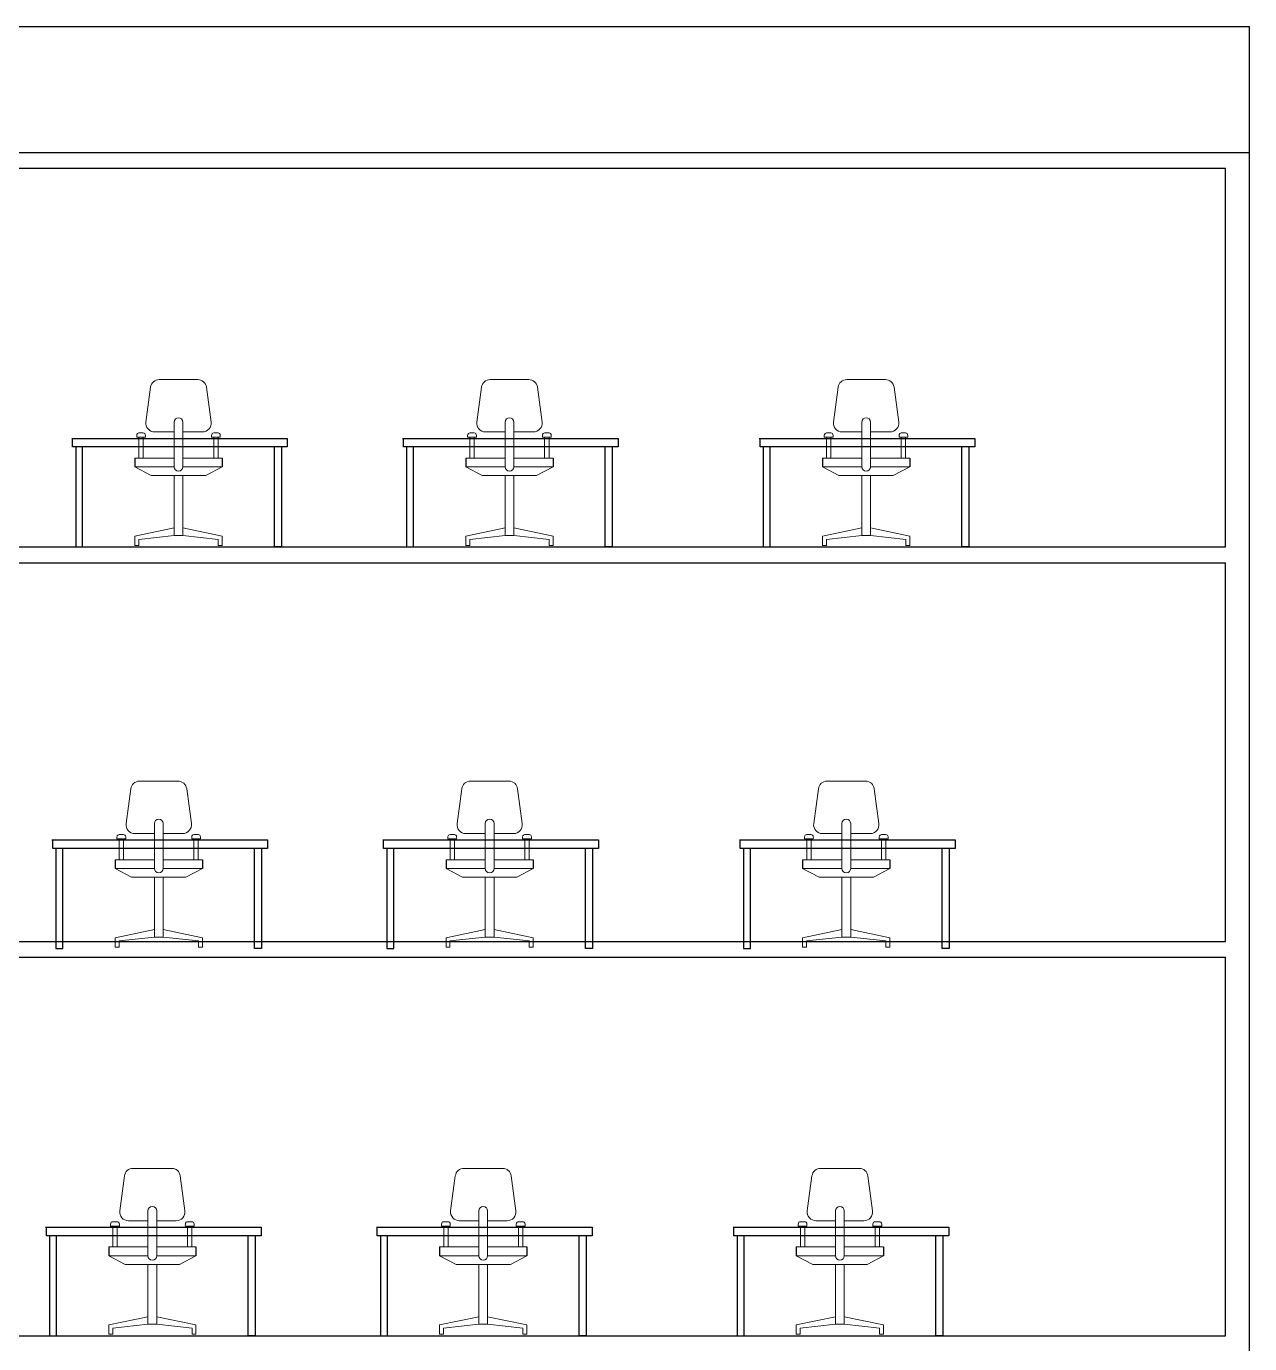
# Model space of a CAD drawing. Header units: millimetres. Extents: x 587797 to 2274247, y 1711 to 439204.
# Drawn here: x 943155 to 954786, y 292548 to 305073 of the extents above; entities that cross this region are included whole.
import ezdxf

# ---------------------------------------------------------------- set-up
doc = ezdxf.new("R2010")
doc.units = ezdxf.units.MM
doc.layers.add('finiture', color=7, linetype='Continuous', lineweight=20)

msp = doc.modelspace()

# ---------------------------------------------------------------- linework, layer by layer
for p, q in [((862704.517, 305072.571, 1025.827), (954785.96, 305072.571, 1025.827)), ((954785.96, 281372.571, 1025.827), (954785.96, 305072.571, 1025.827)), ((920635.96, 303872.571, 1025.827), (954785.96, 303872.571, 1025.827)), ((920785.96, 303722.571, 1025.827), (954555.96, 303722.571, 1025.827)), ((954555.96, 300122.571, 1025.827), (954555.96, 303722.571, 1025.827)), ((943586.714, 301155.093, 1025.827), (945636.402, 301155.093, 1025.827)), ((943594.184, 301073.338, 1025.827), (943594.184, 301155.093, 1025.827)), ((945636.402, 301155.093, 1025.827), (945636.402, 301073.338, 1025.827)), ((946732.918, 301155.093, 1025.827), (948782.606, 301155.093, 1025.827)), ((946740.388, 301073.338, 1025.827), (946740.388, 301155.093, 1025.827)), ((948782.606, 301155.093, 1025.827), (948782.606, 301073.338, 1025.827)), ((950123.858, 301155.093, 1025.827), (952173.546, 301155.093, 1025.827)), ((950131.328, 301073.338, 1025.827), (950131.328, 301155.093, 1025.827)), ((952173.546, 301155.093, 1025.827), (952173.546, 301073.338, 1025.827)), ((945636.402, 301073.338, 1025.827), (943594.184, 301073.338, 1025.827)), ((943624.511, 301073.338, 1025.827), (943624.511, 300122.571, 1025.827)), ((943690.496, 300122.571, 1025.827), (943690.496, 301073.338, 1025.827)), ((945513.562, 300122.571, 1025.827), (945513.562, 301073.338, 1025.827)), ((945579.547, 301073.338, 1025.827), (945579.547, 300122.571, 1025.827)), ((948782.606, 301073.338, 1025.827), (946740.388, 301073.338, 1025.827)), ((946770.715, 301073.338, 1025.827), (946770.715, 300122.571, 1025.827)), ((946836.7, 300122.571, 1025.827), (946836.7, 301073.338, 1025.827)), ((948659.766, 300122.571, 1025.827), (948659.766, 301073.338, 1025.827)), ((948725.751, 301073.338, 1025.827), (948725.751, 300122.571, 1025.827)), ((952173.546, 301073.338, 1025.827), (950131.328, 301073.338, 1025.827)), ((950161.655, 301073.338, 1025.827), (950161.655, 300122.571, 1025.827)), ((950227.64, 300122.571, 1025.827), (950227.64, 301073.338, 1025.827)), ((952050.706, 300122.571, 1025.827), (952050.706, 301073.338, 1025.827)), ((952116.691, 301073.338, 1025.827), (952116.691, 300122.571, 1025.827)), ((944187.029, 300967.098, 442.155), (944187.029, 300884.097, 442.155)), ((945017.03, 300967.098, 442.155), (945017.03, 300884.097, 442.155)), ((947333.233, 300967.098, 442.155), (947333.233, 300884.097, 442.155)), ((948163.234, 300967.098, 442.155), (948163.234, 300884.097, 442.155)), ((950724.172, 300967.098, 442.155), (950724.172, 300884.097, 442.155)), ((951554.174, 300967.098, 442.155), (951554.174, 300884.097, 442.155)), ((920785.96, 300122.571, 1025.827), (954555.96, 300122.571, 1025.827)), ((943624.511, 300122.571, 1025.827), (943624.511, 300122.571, 1025.827)), ((943624.511, 300122.571, 1025.827), (943690.496, 300122.571, 1025.827)), ((945579.547, 300122.571, 1025.827), (945513.562, 300122.571, 1025.827)), ((945579.547, 300122.571, 1025.827), (945579.547, 300122.571, 1025.827)), ((946770.715, 300122.571, 1025.827), (946770.715, 300122.571, 1025.827)), ((946770.715, 300122.571, 1025.827), (946836.7, 300122.571, 1025.827)), ((948725.751, 300122.571, 1025.827), (948659.766, 300122.571, 1025.827)), ((948725.751, 300122.571, 1025.827), (948725.751, 300122.571, 1025.827)), ((950161.655, 300122.571, 1025.827), (950161.655, 300122.571, 1025.827)), ((950161.655, 300122.571, 1025.827), (950227.64, 300122.571, 1025.827)), ((952116.691, 300122.571, 1025.827), (952050.706, 300122.571, 1025.827)), ((952116.691, 300122.571, 1025.827), (952116.691, 300122.571, 1025.827)), ((920785.96, 299972.571, 1025.827), (954555.96, 299972.571, 1025.827)), ((954555.96, 296372.571, 1025.827), (954555.96, 299972.571, 1025.827)), ((943398.648, 297336.689, 1025.827), (945448.336, 297336.689, 1025.827)), ((943406.118, 297254.933, 1025.827), (943406.118, 297336.689, 1025.827)), ((945448.336, 297254.933, 1025.827), (943406.118, 297254.933, 1025.827)), ((943436.445, 297254.933, 1025.827), (943436.445, 296304.167, 1025.827)), ((943502.43, 296304.167, 1025.827), (943502.43, 297254.933, 1025.827)), ((945325.496, 296304.167, 1025.827), (945325.496, 297254.933, 1025.827)), ((945391.481, 297254.933, 1025.827), (945391.481, 296304.167, 1025.827)), ((945448.336, 297336.689, 1025.827), (945448.336, 297254.933, 1025.827)), ((946544.852, 297336.689, 1025.827), (948594.54, 297336.689, 1025.827)), ((946552.322, 297254.933, 1025.827), (946552.322, 297336.689, 1025.827)), ((948594.54, 297254.933, 1025.827), (946552.322, 297254.933, 1025.827)), ((946582.649, 297254.933, 1025.827), (946582.649, 296304.167, 1025.827)), ((946648.634, 296304.167, 1025.827), (946648.634, 297254.933, 1025.827)), ((948471.7, 296304.167, 1025.827), (948471.7, 297254.933, 1025.827)), ((948537.685, 297254.933, 1025.827), (948537.685, 296304.167, 1025.827)), ((948594.54, 297336.689, 1025.827), (948594.54, 297254.933, 1025.827)), ((949935.792, 297336.689, 1025.827), (951985.48, 297336.689, 1025.827)), ((949943.262, 297254.933, 1025.827), (949943.262, 297336.689, 1025.827)), ((951985.48, 297254.933, 1025.827), (949943.262, 297254.933, 1025.827)), ((949973.589, 297254.933, 1025.827), (949973.589, 296304.167, 1025.827)), ((950039.574, 296304.167, 1025.827), (950039.574, 297254.933, 1025.827)), ((951862.64, 296304.167, 1025.827), (951862.64, 297254.933, 1025.827)), ((951928.625, 297254.933, 1025.827), (951928.625, 296304.167, 1025.827)), ((951985.48, 297336.689, 1025.827), (951985.48, 297254.933, 1025.827)), ((943998.963, 297148.693, 442.155), (943998.963, 297065.693, 442.155)), ((944828.964, 297148.693, 442.155), (944828.964, 297065.693, 442.155)), ((947145.167, 297148.693, 442.155), (947145.167, 297065.693, 442.155)), ((947975.168, 297148.693, 442.155), (947975.168, 297065.693, 442.155)), ((950536.107, 297148.693, 442.155), (950536.107, 297065.693, 442.155)), ((951366.108, 297148.693, 442.155), (951366.108, 297065.693, 442.155)), ((920635.96, 296372.571, 1025.827), (954555.96, 296372.571, 1025.827)), ((920635.96, 296222.571, 1025.827), (954555.96, 296222.571, 1025.827)), ((943436.445, 296304.167, 1025.827), (943436.445, 296304.167, 1025.827)), ((943436.445, 296304.167, 1025.827), (943502.43, 296304.167, 1025.827)), ((945391.481, 296304.167, 1025.827), (945325.496, 296304.167, 1025.827)), ((945391.481, 296304.167, 1025.827), (945391.481, 296304.167, 1025.827)), ((946582.649, 296304.167, 1025.827), (946582.649, 296304.167, 1025.827)), ((946582.649, 296304.167, 1025.827), (946648.634, 296304.167, 1025.827)), ((948537.685, 296304.167, 1025.827), (948471.7, 296304.167, 1025.827)), ((948537.685, 296304.167, 1025.827), (948537.685, 296304.167, 1025.827)), ((949973.589, 296304.167, 1025.827), (949973.589, 296304.167, 1025.827)), ((949973.589, 296304.167, 1025.827), (950039.574, 296304.167, 1025.827)), ((951928.625, 296304.167, 1025.827), (951862.64, 296304.167, 1025.827)), ((951928.625, 296304.167, 1025.827), (951928.625, 296304.167, 1025.827)), ((954555.96, 292622.571, 1025.827), (954555.96, 296222.571, 1025.827)), ((943337.857, 293655.093, 1025.827), (945387.545, 293655.093, 1025.827)), ((943345.327, 293573.338, 1025.827), (943345.327, 293655.093, 1025.827)), ((945387.545, 293655.093, 1025.827), (945387.545, 293573.338, 1025.827)), ((946484.061, 293655.093, 1025.827), (948533.749, 293655.093, 1025.827)), ((946491.531, 293573.338, 1025.827), (946491.531, 293655.093, 1025.827)), ((948533.749, 293655.093, 1025.827), (948533.749, 293573.338, 1025.827)), ((949875.001, 293655.093, 1025.827), (951924.689, 293655.093, 1025.827)), ((949882.471, 293573.338, 1025.827), (949882.471, 293655.093, 1025.827)), ((951924.689, 293655.093, 1025.827), (951924.689, 293573.338, 1025.827)), ((945387.545, 293573.338, 1025.827), (943345.327, 293573.338, 1025.827)), ((943375.654, 293573.338, 1025.827), (943375.654, 292622.571, 1025.827)), ((943441.639, 292622.571, 1025.827), (943441.639, 293573.338, 1025.827)), ((943938.171, 293467.098, 442.155), (943938.171, 293384.097, 442.155)), ((944768.173, 293467.098, 442.155), (944768.173, 293384.097, 442.155)), ((945264.705, 292622.571, 1025.827), (945264.705, 293573.338, 1025.827)), ((945330.69, 293573.338, 1025.827), (945330.69, 292622.571, 1025.827)), ((948533.749, 293573.338, 1025.827), (946491.531, 293573.338, 1025.827)), ((946521.858, 293573.338, 1025.827), (946521.858, 292622.571, 1025.827)), ((946587.843, 292622.571, 1025.827), (946587.843, 293573.338, 1025.827)), ((947084.375, 293467.098, 442.155), (947084.375, 293384.097, 442.155)), ((947914.377, 293467.098, 442.155), (947914.377, 293384.097, 442.155)), ((948410.909, 292622.571, 1025.827), (948410.909, 293573.338, 1025.827)), ((948476.894, 293573.338, 1025.827), (948476.894, 292622.571, 1025.827)), ((951924.689, 293573.338, 1025.827), (949882.471, 293573.338, 1025.827)), ((949912.798, 293573.338, 1025.827), (949912.798, 292622.571, 1025.827)), ((949978.783, 292622.571, 1025.827), (949978.783, 293573.338, 1025.827)), ((950475.315, 293467.098, 442.155), (950475.315, 293384.097, 442.155)), ((951305.317, 293467.098, 442.155), (951305.317, 293384.097, 442.155)), ((951801.849, 292622.571, 1025.827), (951801.849, 293573.338, 1025.827)), ((951867.834, 293573.338, 1025.827), (951867.834, 292622.571, 1025.827)), ((920785.96, 292622.571, 1025.827), (954555.96, 292622.571, 1025.827)), ((943375.654, 292622.571, 1025.827), (943375.654, 292622.571, 1025.827)), ((943375.654, 292622.571, 1025.827), (943441.639, 292622.571, 1025.827)), ((945330.69, 292622.571, 1025.827), (945264.705, 292622.571, 1025.827)), ((945330.69, 292622.571, 1025.827), (945330.69, 292622.571, 1025.827)), ((946521.858, 292622.571, 1025.827), (946521.858, 292622.571, 1025.827)), ((946521.858, 292622.571, 1025.827), (946587.843, 292622.571, 1025.827)), ((948476.894, 292622.571, 1025.827), (948410.909, 292622.571, 1025.827)), ((948476.894, 292622.571, 1025.827), (948476.894, 292622.571, 1025.827)), ((949912.798, 292622.571, 1025.827), (949912.798, 292622.571, 1025.827)), ((949912.798, 292622.571, 1025.827), (949978.783, 292622.571, 1025.827)), ((951867.834, 292622.571, 1025.827), (951801.849, 292622.571, 1025.827)), ((951867.834, 292622.571, 1025.827), (951867.834, 292622.571, 1025.827))]:
    msp.add_line(p, q)
at = {"layer": 'finiture', "linetype": 'Continuous'}
for p, q in [((944292.138, 301310.09, 442.155), (944336.495, 301642.09, 442.155)), ((944418.764, 301714.099, 442.155), (944785.295, 301714.099, 442.155)), ((944911.92, 301310.09, 442.155), (944867.564, 301642.09, 442.155)), ((947438.342, 301310.09, 442.155), (947482.699, 301642.09, 442.155)), ((947564.968, 301714.099, 442.155), (947931.499, 301714.099, 442.155)), ((948058.124, 301310.09, 442.155), (948013.768, 301642.09, 442.155)), ((950829.282, 301310.09, 442.155), (950873.639, 301642.09, 442.155)), ((950955.908, 301714.099, 442.155), (951322.439, 301714.099, 442.155)), ((951449.064, 301310.09, 442.155), (951404.708, 301642.09, 442.155)), ((944560.529, 301310.09, 442.155), (944560.529, 300884.097, 442.155)), ((944643.529, 301310.09, 442.155), (944643.529, 300884.097, 442.155)), ((947706.733, 301310.09, 442.155), (947706.733, 300884.097, 442.155)), ((947789.733, 301310.09, 442.155), (947789.733, 300884.097, 442.155)), ((951097.673, 301310.09, 442.155), (951097.673, 300884.097, 442.155)), ((951180.673, 301310.09, 442.155), (951180.673, 300884.097, 442.155)), ((944204.808, 301165.838, 442.155), (944267.285, 301165.838, 442.155)), ((944225.785, 301207.339, 442.155), (944267.285, 301207.339, 442.155)), ((944225.785, 300967.098, 442.155), (944225.785, 301165.838, 442.155)), ((944267.285, 300967.098, 442.155), (944267.285, 301165.838, 442.155)), ((944288.262, 301165.838, 442.155), (944267.285, 301165.838, 442.155)), ((944374.407, 301216.098, 442.155), (944560.529, 301216.098, 442.155)), ((944643.529, 301216.098, 442.155), (944829.651, 301216.098, 442.155)), ((944915.797, 301165.838, 442.155), (944936.773, 301165.838, 442.155)), ((944978.273, 301207.339, 442.155), (944936.773, 301207.339, 442.155)), ((944999.25, 301165.838, 442.155), (944936.773, 301165.838, 442.155)), ((944936.773, 300967.098, 442.155), (944936.773, 301165.838, 442.155)), ((944978.273, 300967.098, 442.155), (944978.273, 301165.838, 442.155)), ((947351.012, 301165.838, 442.155), (947413.489, 301165.838, 442.155)), ((947371.989, 301207.339, 442.155), (947413.489, 301207.339, 442.155)), ((947371.989, 300967.098, 442.155), (947371.989, 301165.838, 442.155)), ((947413.489, 300967.098, 442.155), (947413.489, 301165.838, 442.155)), ((947434.466, 301165.838, 442.155), (947413.489, 301165.838, 442.155)), ((947520.611, 301216.098, 442.155), (947706.733, 301216.098, 442.155)), ((947789.733, 301216.098, 442.155), (947975.855, 301216.098, 442.155)), ((948062.001, 301165.838, 442.155), (948082.977, 301165.838, 442.155)), ((948124.477, 301207.339, 442.155), (948082.977, 301207.339, 442.155)), ((948145.454, 301165.838, 442.155), (948082.977, 301165.838, 442.155)), ((948082.977, 300967.098, 442.155), (948082.977, 301165.838, 442.155)), ((948124.477, 300967.098, 442.155), (948124.477, 301165.838, 442.155)), ((950741.952, 301165.838, 442.155), (950804.429, 301165.838, 442.155)), ((950762.929, 301207.339, 442.155), (950804.429, 301207.339, 442.155)), ((950762.929, 300967.098, 442.155), (950762.929, 301165.838, 442.155)), ((950804.429, 300967.098, 442.155), (950804.429, 301165.838, 442.155)), ((950825.406, 301165.838, 442.155), (950804.429, 301165.838, 442.155)), ((950911.551, 301216.098, 442.155), (951097.673, 301216.098, 442.155)), ((951180.673, 301216.098, 442.155), (951366.795, 301216.098, 442.155)), ((951452.94, 301165.838, 442.155), (951473.917, 301165.838, 442.155)), ((951515.417, 301207.339, 442.155), (951473.917, 301207.339, 442.155)), ((951536.394, 301165.838, 442.155), (951473.917, 301165.838, 442.155)), ((951473.917, 300967.098, 442.155), (951473.917, 301165.838, 442.155)), ((951515.417, 300967.098, 442.155), (951515.417, 301165.838, 442.155)), ((944187.029, 300967.098, 442.155), (944560.529, 300967.098, 442.155)), ((944187.029, 300884.097, 442.155), (944343.447, 300801.666, 442.155)), ((944187.029, 300884.097, 442.155), (944560.529, 300884.097, 442.155)), ((944643.529, 300967.098, 442.155), (945017.03, 300967.098, 442.155)), ((944643.529, 300884.097, 442.155), (945017.03, 300884.097, 442.155)), ((945017.03, 300884.097, 442.155), (944860.612, 300801.666, 442.155)), ((947333.233, 300967.098, 442.155), (947706.733, 300967.098, 442.155)), ((947333.233, 300884.097, 442.155), (947489.651, 300801.666, 442.155)), ((947333.233, 300884.097, 442.155), (947706.733, 300884.097, 442.155)), ((947789.733, 300967.098, 442.155), (948163.234, 300967.098, 442.155)), ((947789.733, 300884.097, 442.155), (948163.234, 300884.097, 442.155)), ((948163.234, 300884.097, 442.155), (948006.816, 300801.666, 442.155)), ((950724.172, 300967.098, 442.155), (951097.673, 300967.098, 442.155)), ((950724.172, 300884.097, 442.155), (950880.591, 300801.666, 442.155)), ((950724.172, 300884.097, 442.155), (951097.673, 300884.097, 442.155)), ((951180.673, 300967.098, 442.155), (951554.174, 300967.098, 442.155)), ((951180.673, 300884.097, 442.155), (951554.174, 300884.097, 442.155)), ((951554.174, 300884.097, 442.155), (951397.756, 300801.666, 442.155)), ((944343.447, 300801.666, 442.155), (944602.029, 300801.666, 442.155)), ((944560.529, 300801.666, 442.155), (944560.529, 300231.77, 442.155)), ((944860.612, 300801.666, 442.155), (944602.029, 300801.666, 442.155)), ((944643.529, 300801.666, 442.155), (944643.529, 300231.77, 442.155)), ((947489.651, 300801.666, 442.155), (947748.233, 300801.666, 442.155)), ((947706.733, 300801.666, 442.155), (947706.733, 300231.77, 442.155)), ((948006.816, 300801.666, 442.155), (947748.233, 300801.666, 442.155)), ((947789.733, 300801.666, 442.155), (947789.733, 300231.77, 442.155)), ((950880.591, 300801.666, 442.155), (951139.173, 300801.666, 442.155)), ((951097.673, 300801.666, 442.155), (951097.673, 300231.77, 442.155)), ((951397.756, 300801.666, 442.155), (951139.173, 300801.666, 442.155)), ((951180.673, 300801.666, 442.155), (951180.673, 300231.77, 442.155)), ((944560.529, 300303.44, 442.155), (944187.029, 300225.255, 442.155)), ((944187.029, 300225.255, 442.155), (944187.029, 300137.096, 442.155)), ((944224.981, 300194.85, 442.155), (944560.529, 300231.77, 442.155)), ((944560.529, 300231.77, 442.155), (944643.529, 300231.77, 442.155)), ((944643.529, 300303.44, 442.155), (945017.03, 300225.255, 442.155)), ((944979.077, 300194.85, 442.155), (944643.529, 300231.77, 442.155)), ((945017.03, 300225.255, 442.155), (945017.03, 300137.096, 442.155)), ((947706.733, 300303.44, 442.155), (947333.233, 300225.255, 442.155)), ((947333.233, 300225.255, 442.155), (947333.233, 300137.096, 442.155)), ((947371.185, 300194.85, 442.155), (947706.733, 300231.77, 442.155)), ((947706.733, 300231.77, 442.155), (947789.733, 300231.77, 442.155)), ((947789.733, 300303.44, 442.155), (948163.234, 300225.255, 442.155)), ((948125.281, 300194.85, 442.155), (947789.733, 300231.77, 442.155)), ((948163.234, 300225.255, 442.155), (948163.234, 300137.096, 442.155)), ((951097.673, 300303.44, 442.155), (950724.172, 300225.255, 442.155)), ((950724.172, 300225.255, 442.155), (950724.172, 300137.096, 442.155)), ((950762.125, 300194.85, 442.155), (951097.673, 300231.77, 442.155)), ((951097.673, 300231.77, 442.155), (951180.673, 300231.77, 442.155)), ((951180.673, 300303.44, 442.155), (951554.174, 300225.255, 442.155)), ((951516.221, 300194.85, 442.155), (951180.673, 300231.77, 442.155)), ((951554.174, 300225.255, 442.155), (951554.174, 300137.096, 442.155)), ((944187.029, 300137.096, 442.155), (944224.981, 300137.096, 442.155)), ((944224.981, 300137.096, 442.155), (944224.981, 300194.85, 442.155)), ((944979.077, 300137.096, 442.155), (944979.077, 300194.85, 442.155)), ((944979.077, 300137.096, 442.155), (945017.03, 300137.096, 442.155)), ((947333.233, 300137.096, 442.155), (947371.185, 300137.096, 442.155)), ((947371.185, 300137.096, 442.155), (947371.185, 300194.85, 442.155)), ((948125.281, 300137.096, 442.155), (948125.281, 300194.85, 442.155)), ((948125.281, 300137.096, 442.155), (948163.234, 300137.096, 442.155)), ((950724.172, 300137.096, 442.155), (950762.125, 300137.096, 442.155)), ((950762.125, 300137.096, 442.155), (950762.125, 300194.85, 442.155)), ((951516.221, 300137.096, 442.155), (951516.221, 300194.85, 442.155)), ((951516.221, 300137.096, 442.155), (951554.174, 300137.096, 442.155)), ((944230.698, 297895.694, 442.155), (944597.229, 297895.694, 442.155)), ((947376.902, 297895.694, 442.155), (947743.433, 297895.694, 442.155)), ((950767.842, 297895.694, 442.155), (951134.373, 297895.694, 442.155)), ((944104.072, 297491.685, 442.155), (944148.429, 297823.686, 442.155)), ((944723.854, 297491.685, 442.155), (944679.498, 297823.686, 442.155)), ((947250.276, 297491.685, 442.155), (947294.633, 297823.686, 442.155)), ((947870.058, 297491.685, 442.155), (947825.702, 297823.686, 442.155)), ((950641.216, 297491.685, 442.155), (950685.573, 297823.686, 442.155)), ((951260.998, 297491.685, 442.155), (951216.642, 297823.686, 442.155)), ((944372.463, 297491.685, 442.155), (944372.463, 297065.693, 442.155)), ((944455.463, 297491.685, 442.155), (944455.463, 297065.693, 442.155)), ((947518.667, 297491.685, 442.155), (947518.667, 297065.693, 442.155)), ((947601.667, 297491.685, 442.155), (947601.667, 297065.693, 442.155)), ((950909.607, 297491.685, 442.155), (950909.607, 297065.693, 442.155)), ((950992.607, 297491.685, 442.155), (950992.607, 297065.693, 442.155)), ((944016.742, 297347.434, 442.155), (944079.219, 297347.434, 442.155)), ((944037.719, 297388.934, 442.155), (944079.219, 297388.934, 442.155)), ((944037.719, 297148.693, 442.155), (944037.719, 297347.434, 442.155)), ((944079.219, 297148.693, 442.155), (944079.219, 297347.434, 442.155)), ((944100.196, 297347.434, 442.155), (944079.219, 297347.434, 442.155)), ((944186.342, 297397.694, 442.155), (944372.463, 297397.694, 442.155)), ((944455.463, 297397.694, 442.155), (944641.585, 297397.694, 442.155)), ((944727.731, 297347.434, 442.155), (944748.708, 297347.434, 442.155)), ((944790.208, 297388.934, 442.155), (944748.708, 297388.934, 442.155)), ((944811.184, 297347.434, 442.155), (944748.708, 297347.434, 442.155)), ((944748.708, 297148.693, 442.155), (944748.708, 297347.434, 442.155)), ((944790.208, 297148.693, 442.155), (944790.208, 297347.434, 442.155)), ((947162.946, 297347.434, 442.155), (947225.423, 297347.434, 442.155)), ((947183.923, 297388.934, 442.155), (947225.423, 297388.934, 442.155)), ((947183.923, 297148.693, 442.155), (947183.923, 297347.434, 442.155)), ((947225.423, 297148.693, 442.155), (947225.423, 297347.434, 442.155)), ((947246.4, 297347.434, 442.155), (947225.423, 297347.434, 442.155)), ((947332.546, 297397.694, 442.155), (947518.667, 297397.694, 442.155)), ((947601.667, 297397.694, 442.155), (947787.789, 297397.694, 442.155)), ((947873.935, 297347.434, 442.155), (947894.912, 297347.434, 442.155)), ((947936.412, 297388.934, 442.155), (947894.912, 297388.934, 442.155)), ((947957.388, 297347.434, 442.155), (947894.912, 297347.434, 442.155)), ((947894.912, 297148.693, 442.155), (947894.912, 297347.434, 442.155)), ((947936.412, 297148.693, 442.155), (947936.412, 297347.434, 442.155)), ((950553.886, 297347.434, 442.155), (950616.363, 297347.434, 442.155)), ((950574.863, 297388.934, 442.155), (950616.363, 297388.934, 442.155)), ((950574.863, 297148.693, 442.155), (950574.863, 297347.434, 442.155)), ((950616.363, 297148.693, 442.155), (950616.363, 297347.434, 442.155)), ((950637.34, 297347.434, 442.155), (950616.363, 297347.434, 442.155)), ((950723.485, 297397.694, 442.155), (950909.607, 297397.694, 442.155)), ((950992.607, 297397.694, 442.155), (951178.729, 297397.694, 442.155)), ((951264.875, 297347.434, 442.155), (951285.851, 297347.434, 442.155)), ((951327.352, 297388.934, 442.155), (951285.851, 297388.934, 442.155)), ((951348.328, 297347.434, 442.155), (951285.851, 297347.434, 442.155)), ((951285.851, 297148.693, 442.155), (951285.851, 297347.434, 442.155)), ((951327.352, 297148.693, 442.155), (951327.352, 297347.434, 442.155)), ((943998.963, 297148.693, 442.155), (944372.463, 297148.693, 442.155)), ((944455.463, 297148.693, 442.155), (944828.964, 297148.693, 442.155)), ((947145.167, 297148.693, 442.155), (947518.667, 297148.693, 442.155)), ((947601.667, 297148.693, 442.155), (947975.168, 297148.693, 442.155)), ((950536.107, 297148.693, 442.155), (950909.607, 297148.693, 442.155)), ((950992.607, 297148.693, 442.155), (951366.108, 297148.693, 442.155)), ((943998.963, 297065.693, 442.155), (944155.381, 296983.262, 442.155)), ((943998.963, 297065.693, 442.155), (944372.463, 297065.693, 442.155)), ((944155.381, 296983.262, 442.155), (944413.963, 296983.262, 442.155)), ((944372.463, 296983.262, 442.155), (944372.463, 296413.366, 442.155)), ((944672.546, 296983.262, 442.155), (944413.963, 296983.262, 442.155)), ((944455.463, 297065.693, 442.155), (944828.964, 297065.693, 442.155)), ((944455.463, 296983.262, 442.155), (944455.463, 296413.366, 442.155)), ((944828.964, 297065.693, 442.155), (944672.546, 296983.262, 442.155)), ((947145.167, 297065.693, 442.155), (947301.585, 296983.262, 442.155)), ((947145.167, 297065.693, 442.155), (947518.667, 297065.693, 442.155)), ((947301.585, 296983.262, 442.155), (947560.167, 296983.262, 442.155)), ((947518.667, 296983.262, 442.155), (947518.667, 296413.366, 442.155)), ((947818.75, 296983.262, 442.155), (947560.167, 296983.262, 442.155)), ((947601.667, 297065.693, 442.155), (947975.168, 297065.693, 442.155)), ((947601.667, 296983.262, 442.155), (947601.667, 296413.366, 442.155)), ((947975.168, 297065.693, 442.155), (947818.75, 296983.262, 442.155)), ((950536.107, 297065.693, 442.155), (950692.525, 296983.262, 442.155)), ((950536.107, 297065.693, 442.155), (950909.607, 297065.693, 442.155)), ((950692.525, 296983.262, 442.155), (950951.107, 296983.262, 442.155)), ((950909.607, 296983.262, 442.155), (950909.607, 296413.366, 442.155)), ((951209.69, 296983.262, 442.155), (950951.107, 296983.262, 442.155)), ((950992.607, 297065.693, 442.155), (951366.108, 297065.693, 442.155)), ((950992.607, 296983.262, 442.155), (950992.607, 296413.366, 442.155)), ((951366.108, 297065.693, 442.155), (951209.69, 296983.262, 442.155)), ((944372.463, 296485.036, 442.155), (943998.963, 296406.851, 442.155)), ((944455.463, 296485.036, 442.155), (944828.964, 296406.851, 442.155)), ((947518.667, 296485.036, 442.155), (947145.167, 296406.851, 442.155)), ((947601.667, 296485.036, 442.155), (947975.168, 296406.851, 442.155)), ((950909.607, 296485.036, 442.155), (950536.107, 296406.851, 442.155)), ((950992.607, 296485.036, 442.155), (951366.108, 296406.851, 442.155)), ((943998.963, 296406.851, 442.155), (943998.963, 296318.692, 442.155)), ((944036.915, 296376.445, 442.155), (944372.463, 296413.366, 442.155)), ((944036.915, 296318.692, 442.155), (944036.915, 296376.445, 442.155)), ((944372.463, 296413.366, 442.155), (944455.463, 296413.366, 442.155)), ((944791.012, 296376.445, 442.155), (944455.463, 296413.366, 442.155)), ((944791.012, 296318.692, 442.155), (944791.012, 296376.445, 442.155)), ((944828.964, 296406.851, 442.155), (944828.964, 296318.692, 442.155)), ((947145.167, 296406.851, 442.155), (947145.167, 296318.692, 442.155)), ((947183.119, 296376.445, 442.155), (947518.667, 296413.366, 442.155)), ((947183.119, 296318.692, 442.155), (947183.119, 296376.445, 442.155)), ((947518.667, 296413.366, 442.155), (947601.667, 296413.366, 442.155)), ((947937.216, 296376.445, 442.155), (947601.667, 296413.366, 442.155)), ((947937.216, 296318.692, 442.155), (947937.216, 296376.445, 442.155)), ((947975.168, 296406.851, 442.155), (947975.168, 296318.692, 442.155)), ((950536.107, 296406.851, 442.155), (950536.107, 296318.692, 442.155)), ((950574.059, 296376.445, 442.155), (950909.607, 296413.366, 442.155)), ((950574.059, 296318.692, 442.155), (950574.059, 296376.445, 442.155)), ((950909.607, 296413.366, 442.155), (950992.607, 296413.366, 442.155)), ((951328.155, 296376.445, 442.155), (950992.607, 296413.366, 442.155)), ((951328.155, 296318.692, 442.155), (951328.155, 296376.445, 442.155)), ((951366.108, 296406.851, 442.155), (951366.108, 296318.692, 442.155)), ((943998.963, 296318.692, 442.155), (944036.915, 296318.692, 442.155)), ((944791.012, 296318.692, 442.155), (944828.964, 296318.692, 442.155)), ((947145.167, 296318.692, 442.155), (947183.119, 296318.692, 442.155)), ((947937.216, 296318.692, 442.155), (947975.168, 296318.692, 442.155)), ((950536.107, 296318.692, 442.155), (950574.059, 296318.692, 442.155)), ((951328.155, 296318.692, 442.155), (951366.108, 296318.692, 442.155)), ((944169.907, 294214.099, 442.155), (944536.437, 294214.099, 442.155)), ((947316.111, 294214.099, 442.155), (947682.641, 294214.099, 442.155)), ((950707.051, 294214.099, 442.155), (951073.581, 294214.099, 442.155)), ((944043.281, 293810.09, 442.155), (944087.637, 294142.09, 442.155)), ((944663.063, 293810.09, 442.155), (944618.707, 294142.09, 442.155)), ((947189.485, 293810.09, 442.155), (947233.841, 294142.09, 442.155)), ((947809.267, 293810.09, 442.155), (947764.911, 294142.09, 442.155)), ((950580.425, 293810.09, 442.155), (950624.781, 294142.09, 442.155)), ((951200.207, 293810.09, 442.155), (951155.85, 294142.09, 442.155)), ((944125.55, 293716.098, 442.155), (944311.672, 293716.098, 442.155)), ((944311.672, 293810.09, 442.155), (944311.672, 293384.097, 442.155)), ((944394.672, 293810.09, 442.155), (944394.672, 293384.097, 442.155)), ((944394.672, 293716.098, 442.155), (944580.794, 293716.098, 442.155)), ((947271.754, 293716.098, 442.155), (947457.876, 293716.098, 442.155)), ((947457.876, 293810.09, 442.155), (947457.876, 293384.097, 442.155)), ((947540.876, 293810.09, 442.155), (947540.876, 293384.097, 442.155)), ((947540.876, 293716.098, 442.155), (947726.998, 293716.098, 442.155)), ((950662.694, 293716.098, 442.155), (950848.816, 293716.098, 442.155)), ((950848.816, 293810.09, 442.155), (950848.816, 293384.097, 442.155)), ((950931.816, 293810.09, 442.155), (950931.816, 293384.097, 442.155)), ((950931.816, 293716.098, 442.155), (951117.938, 293716.098, 442.155)), ((943955.951, 293665.838, 442.155), (944018.428, 293665.838, 442.155)), ((943976.928, 293707.339, 442.155), (944018.428, 293707.339, 442.155)), ((943976.928, 293467.098, 442.155), (943976.928, 293665.838, 442.155)), ((944018.428, 293467.098, 442.155), (944018.428, 293665.838, 442.155)), ((944039.405, 293665.838, 442.155), (944018.428, 293665.838, 442.155)), ((944666.939, 293665.838, 442.155), (944687.916, 293665.838, 442.155)), ((944729.416, 293707.339, 442.155), (944687.916, 293707.339, 442.155)), ((944750.393, 293665.838, 442.155), (944687.916, 293665.838, 442.155)), ((944687.916, 293467.098, 442.155), (944687.916, 293665.838, 442.155)), ((944729.416, 293467.098, 442.155), (944729.416, 293665.838, 442.155)), ((947102.155, 293665.838, 442.155), (947164.632, 293665.838, 442.155)), ((947123.132, 293707.339, 442.155), (947164.632, 293707.339, 442.155)), ((947123.132, 293467.098, 442.155), (947123.132, 293665.838, 442.155)), ((947164.632, 293467.098, 442.155), (947164.632, 293665.838, 442.155)), ((947185.609, 293665.838, 442.155), (947164.632, 293665.838, 442.155)), ((947813.143, 293665.838, 442.155), (947834.12, 293665.838, 442.155)), ((947875.62, 293707.339, 442.155), (947834.12, 293707.339, 442.155)), ((947896.597, 293665.838, 442.155), (947834.12, 293665.838, 442.155)), ((947834.12, 293467.098, 442.155), (947834.12, 293665.838, 442.155)), ((947875.62, 293467.098, 442.155), (947875.62, 293665.838, 442.155)), ((950493.095, 293665.838, 442.155), (950555.572, 293665.838, 442.155)), ((950514.072, 293707.339, 442.155), (950555.572, 293707.339, 442.155)), ((950514.072, 293467.098, 442.155), (950514.072, 293665.838, 442.155)), ((950555.572, 293467.098, 442.155), (950555.572, 293665.838, 442.155)), ((950576.549, 293665.838, 442.155), (950555.572, 293665.838, 442.155)), ((951204.083, 293665.838, 442.155), (951225.06, 293665.838, 442.155)), ((951266.56, 293707.339, 442.155), (951225.06, 293707.339, 442.155)), ((951287.537, 293665.838, 442.155), (951225.06, 293665.838, 442.155)), ((951225.06, 293467.098, 442.155), (951225.06, 293665.838, 442.155)), ((951266.56, 293467.098, 442.155), (951266.56, 293665.838, 442.155)), ((943938.171, 293467.098, 442.155), (944311.672, 293467.098, 442.155)), ((944394.672, 293467.098, 442.155), (944768.173, 293467.098, 442.155)), ((947084.375, 293467.098, 442.155), (947457.876, 293467.098, 442.155)), ((947540.876, 293467.098, 442.155), (947914.377, 293467.098, 442.155)), ((950475.315, 293467.098, 442.155), (950848.816, 293467.098, 442.155)), ((950931.816, 293467.098, 442.155), (951305.317, 293467.098, 442.155)), ((943938.171, 293384.097, 442.155), (944094.59, 293301.666, 442.155)), ((943938.171, 293384.097, 442.155), (944311.672, 293384.097, 442.155)), ((944394.672, 293384.097, 442.155), (944768.173, 293384.097, 442.155)), ((944768.173, 293384.097, 442.155), (944611.754, 293301.666, 442.155)), ((947084.375, 293384.097, 442.155), (947240.794, 293301.666, 442.155)), ((947084.375, 293384.097, 442.155), (947457.876, 293384.097, 442.155)), ((947540.876, 293384.097, 442.155), (947914.377, 293384.097, 442.155)), ((947914.377, 293384.097, 442.155), (947757.958, 293301.666, 442.155)), ((950475.315, 293384.097, 442.155), (950631.733, 293301.666, 442.155)), ((950475.315, 293384.097, 442.155), (950848.816, 293384.097, 442.155)), ((950931.816, 293384.097, 442.155), (951305.317, 293384.097, 442.155)), ((951305.317, 293384.097, 442.155), (951148.898, 293301.666, 442.155)), ((944094.59, 293301.666, 442.155), (944353.172, 293301.666, 442.155)), ((944311.672, 293301.666, 442.155), (944311.672, 292731.77, 442.155)), ((944611.754, 293301.666, 442.155), (944353.172, 293301.666, 442.155)), ((944394.672, 293301.666, 442.155), (944394.672, 292731.77, 442.155)), ((947240.794, 293301.666, 442.155), (947499.376, 293301.666, 442.155)), ((947457.876, 293301.666, 442.155), (947457.876, 292731.77, 442.155)), ((947757.958, 293301.666, 442.155), (947499.376, 293301.666, 442.155)), ((947540.876, 293301.666, 442.155), (947540.876, 292731.77, 442.155)), ((950631.733, 293301.666, 442.155), (950890.316, 293301.666, 442.155)), ((950848.816, 293301.666, 442.155), (950848.816, 292731.77, 442.155)), ((951148.898, 293301.666, 442.155), (950890.316, 293301.666, 442.155)), ((950931.816, 293301.666, 442.155), (950931.816, 292731.77, 442.155)), ((944311.672, 292803.44, 442.155), (943938.171, 292725.255, 442.155)), ((943938.171, 292725.255, 442.155), (943938.171, 292637.096, 442.155)), ((943976.124, 292694.85, 442.155), (944311.672, 292731.77, 442.155)), ((944311.672, 292731.77, 442.155), (944394.672, 292731.77, 442.155)), ((944394.672, 292803.44, 442.155), (944768.173, 292725.255, 442.155)), ((944730.22, 292694.85, 442.155), (944394.672, 292731.77, 442.155)), ((944768.173, 292725.255, 442.155), (944768.173, 292637.096, 442.155)), ((947457.876, 292803.44, 442.155), (947084.375, 292725.255, 442.155)), ((947084.375, 292725.255, 442.155), (947084.375, 292637.096, 442.155)), ((947122.328, 292694.85, 442.155), (947457.876, 292731.77, 442.155)), ((947457.876, 292731.77, 442.155), (947540.876, 292731.77, 442.155)), ((947540.876, 292803.44, 442.155), (947914.377, 292725.255, 442.155)), ((947876.424, 292694.85, 442.155), (947540.876, 292731.77, 442.155)), ((947914.377, 292725.255, 442.155), (947914.377, 292637.096, 442.155)), ((950848.816, 292803.44, 442.155), (950475.315, 292725.255, 442.155)), ((950475.315, 292725.255, 442.155), (950475.315, 292637.096, 442.155)), ((950513.268, 292694.85, 442.155), (950848.816, 292731.77, 442.155)), ((950848.816, 292731.77, 442.155), (950931.816, 292731.77, 442.155)), ((950931.816, 292803.44, 442.155), (951305.317, 292725.255, 442.155)), ((951267.364, 292694.85, 442.155), (950931.816, 292731.77, 442.155)), ((951305.317, 292725.255, 442.155), (951305.317, 292637.096, 442.155)), ((943938.171, 292637.096, 442.155), (943976.124, 292637.096, 442.155)), ((943976.124, 292637.096, 442.155), (943976.124, 292694.85, 442.155)), ((944730.22, 292637.096, 442.155), (944730.22, 292694.85, 442.155)), ((944730.22, 292637.096, 442.155), (944768.173, 292637.096, 442.155)), ((947084.375, 292637.096, 442.155), (947122.328, 292637.096, 442.155)), ((947122.328, 292637.096, 442.155), (947122.328, 292694.85, 442.155)), ((947876.424, 292637.096, 442.155), (947876.424, 292694.85, 442.155)), ((947876.424, 292637.096, 442.155), (947914.377, 292637.096, 442.155)), ((950475.315, 292637.096, 442.155), (950513.268, 292637.096, 442.155)), ((950513.268, 292637.096, 442.155), (950513.268, 292694.85, 442.155)), ((951267.364, 292637.096, 442.155), (951267.364, 292694.85, 442.155)), ((951267.364, 292637.096, 442.155), (951305.317, 292637.096, 442.155))]:
    msp.add_line(p, q, dxfattribs=at)
for centre, radius, start, end in [((944418.764, 301631.099, 442.155), 83, 90, 172.3901404), ((944785.295, 301631.099, 442.155), 83, 7.6098596, 90), ((947564.968, 301631.099, 442.155), 83, 90, 172.3901404), ((947931.499, 301631.099, 442.155), 83, 7.6098596, 90), ((950955.908, 301631.099, 442.155), 83, 90, 172.3901404), ((951322.439, 301631.099, 442.155), 83, 7.6098596, 90), ((944602.029, 301310.09, 442.155), 41.5, 0, 180), ((947748.233, 301310.09, 442.155), 41.5, 0, 180), ((951139.173, 301310.09, 442.155), 41.5, 0, 180), ((944374.407, 301299.098, 442.155), 83, 172.3901404, 270), ((944829.651, 301299.098, 442.155), 83, 270, 7.6098596), ((947520.611, 301299.098, 442.155), 83, 172.3901404, 270), ((947975.855, 301299.098, 442.155), 83, 270, 7.6098596), ((950911.551, 301299.098, 442.155), 83, 172.3901404, 270), ((951366.795, 301299.098, 442.155), 83, 270, 7.6098596), ((944602.029, 300884.097, 442.155), 41.5, 180, 0), ((947748.233, 300884.097, 442.155), 41.5, 180, 0), ((951139.173, 300884.097, 442.155), 41.5, 180, 0), ((944230.698, 297812.694, 442.155), 83, 90, 172.3901404), ((944597.229, 297812.694, 442.155), 83, 7.6098596, 90), ((947376.902, 297812.694, 442.155), 83, 90, 172.3901404), ((947743.433, 297812.694, 442.155), 83, 7.6098596, 90), ((950767.842, 297812.694, 442.155), 83, 90, 172.3901404), ((951134.373, 297812.694, 442.155), 83, 7.6098596, 90), ((944186.342, 297480.694, 442.155), 83, 172.3901404, 270), ((944413.963, 297491.685, 442.155), 41.5, 0, 180), ((944641.585, 297480.694, 442.155), 83, 270, 7.6098596), ((947332.546, 297480.694, 442.155), 83, 172.3901404, 270), ((947560.167, 297491.685, 442.155), 41.5, 0, 180), ((947787.789, 297480.694, 442.155), 83, 270, 7.6098596), ((950723.485, 297480.694, 442.155), 83, 172.3901404, 270), ((950951.107, 297491.685, 442.155), 41.5, 0, 180), ((951178.729, 297480.694, 442.155), 83, 270, 7.6098596), ((944413.963, 297065.693, 442.155), 41.5, 180, 0), ((947560.167, 297065.693, 442.155), 41.5, 180, 0), ((950951.107, 297065.693, 442.155), 41.5, 180, 0), ((944169.907, 294131.099, 442.155), 83, 90, 172.3901404), ((944536.437, 294131.099, 442.155), 83, 7.6098596, 90), ((947316.111, 294131.099, 442.155), 83, 90, 172.3901404), ((947682.641, 294131.099, 442.155), 83, 7.6098596, 90), ((950707.051, 294131.099, 442.155), 83, 90, 172.3901404), ((951073.581, 294131.099, 442.155), 83, 7.6098596, 90), ((944353.172, 293810.09, 442.155), 41.5, 0, 180), ((947499.376, 293810.09, 442.155), 41.5, 0, 180), ((950890.316, 293810.09, 442.155), 41.5, 0, 180), ((944125.55, 293799.098, 442.155), 83, 172.3901404, 270), ((944580.794, 293799.098, 442.155), 83, 270, 7.6098596), ((947271.754, 293799.098, 442.155), 83, 172.3901404, 270), ((947726.998, 293799.098, 442.155), 83, 270, 7.6098596), ((950662.694, 293799.098, 442.155), 83, 172.3901404, 270), ((951117.938, 293799.098, 442.155), 83, 270, 7.6098596), ((944353.172, 293384.097, 442.155), 41.5, 180, 0), ((947499.376, 293384.097, 442.155), 41.5, 180, 0), ((950890.316, 293384.097, 442.155), 41.5, 180, 0)]:
    msp.add_arc(centre, radius, start, end, dxfattribs=at)
for points in [[(944225.785, 301207.339, 442.155), (944211.889, 301201.898, 442.155), (944204.808, 301182.701, 442.155), (944204.808, 301165.838, 442.155)], [(944267.285, 301207.339, 442.155), (944281.181, 301201.898, 442.155), (944288.262, 301182.701, 442.155), (944288.262, 301165.838, 442.155)], [(944936.773, 301207.339, 442.155), (944922.877, 301201.898, 442.155), (944915.797, 301182.701, 442.155), (944915.797, 301165.838, 442.155)], [(944978.273, 301207.339, 442.155), (944992.17, 301201.898, 442.155), (944999.25, 301182.701, 442.155), (944999.25, 301165.838, 442.155)], [(947371.989, 301207.339, 442.155), (947358.093, 301201.898, 442.155), (947351.012, 301182.701, 442.155), (947351.012, 301165.838, 442.155)], [(947413.489, 301207.339, 442.155), (947427.385, 301201.898, 442.155), (947434.466, 301182.701, 442.155), (947434.466, 301165.838, 442.155)], [(948082.977, 301207.339, 442.155), (948069.081, 301201.898, 442.155), (948062.001, 301182.701, 442.155), (948062.001, 301165.838, 442.155)], [(948124.477, 301207.339, 442.155), (948138.374, 301201.898, 442.155), (948145.454, 301182.701, 442.155), (948145.454, 301165.838, 442.155)], [(950762.929, 301207.339, 442.155), (950749.032, 301201.898, 442.155), (950741.952, 301182.701, 442.155), (950741.952, 301165.838, 442.155)], [(950804.429, 301207.339, 442.155), (950818.325, 301201.898, 442.155), (950825.406, 301182.701, 442.155), (950825.406, 301165.838, 442.155)], [(951473.917, 301207.339, 442.155), (951460.021, 301201.898, 442.155), (951452.94, 301182.701, 442.155), (951452.94, 301165.838, 442.155)], [(951515.417, 301207.339, 442.155), (951529.314, 301201.898, 442.155), (951536.394, 301182.701, 442.155), (951536.394, 301165.838, 442.155)], [(944037.719, 297388.934, 442.155), (944023.823, 297383.494, 442.155), (944016.742, 297364.296, 442.155), (944016.742, 297347.434, 442.155)], [(944079.219, 297388.934, 442.155), (944093.116, 297383.494, 442.155), (944100.196, 297364.296, 442.155), (944100.196, 297347.434, 442.155)], [(944748.708, 297388.934, 442.155), (944734.811, 297383.494, 442.155), (944727.731, 297364.296, 442.155), (944727.731, 297347.434, 442.155)], [(944790.208, 297388.934, 442.155), (944804.104, 297383.494, 442.155), (944811.184, 297364.296, 442.155), (944811.184, 297347.434, 442.155)], [(947183.923, 297388.934, 442.155), (947170.027, 297383.494, 442.155), (947162.946, 297364.296, 442.155), (947162.946, 297347.434, 442.155)], [(947225.423, 297388.934, 442.155), (947239.32, 297383.494, 442.155), (947246.4, 297364.296, 442.155), (947246.4, 297347.434, 442.155)], [(947894.912, 297388.934, 442.155), (947881.015, 297383.494, 442.155), (947873.935, 297364.296, 442.155), (947873.935, 297347.434, 442.155)], [(947936.412, 297388.934, 442.155), (947950.308, 297383.494, 442.155), (947957.388, 297364.296, 442.155), (947957.388, 297347.434, 442.155)], [(950574.863, 297388.934, 442.155), (950560.967, 297383.494, 442.155), (950553.886, 297364.296, 442.155), (950553.886, 297347.434, 442.155)], [(950616.363, 297388.934, 442.155), (950630.26, 297383.494, 442.155), (950637.34, 297364.296, 442.155), (950637.34, 297347.434, 442.155)], [(951285.851, 297388.934, 442.155), (951271.955, 297383.494, 442.155), (951264.875, 297364.296, 442.155), (951264.875, 297347.434, 442.155)], [(951327.352, 297388.934, 442.155), (951341.248, 297383.494, 442.155), (951348.328, 297364.296, 442.155), (951348.328, 297347.434, 442.155)], [(943976.928, 293707.339, 442.155), (943963.031, 293701.898, 442.155), (943955.951, 293682.701, 442.155), (943955.951, 293665.838, 442.155)], [(944018.428, 293707.339, 442.155), (944032.324, 293701.898, 442.155), (944039.405, 293682.701, 442.155), (944039.405, 293665.838, 442.155)], [(944687.916, 293707.339, 442.155), (944674.02, 293701.898, 442.155), (944666.939, 293682.701, 442.155), (944666.939, 293665.838, 442.155)], [(944729.416, 293707.339, 442.155), (944743.313, 293701.898, 442.155), (944750.393, 293682.701, 442.155), (944750.393, 293665.838, 442.155)], [(947123.132, 293707.339, 442.155), (947109.235, 293701.898, 442.155), (947102.155, 293682.701, 442.155), (947102.155, 293665.838, 442.155)], [(947164.632, 293707.339, 442.155), (947178.528, 293701.898, 442.155), (947185.609, 293682.701, 442.155), (947185.609, 293665.838, 442.155)], [(947834.12, 293707.339, 442.155), (947820.224, 293701.898, 442.155), (947813.143, 293682.701, 442.155), (947813.143, 293665.838, 442.155)], [(947875.62, 293707.339, 442.155), (947889.517, 293701.898, 442.155), (947896.597, 293682.701, 442.155), (947896.597, 293665.838, 442.155)], [(950514.072, 293707.339, 442.155), (950500.175, 293701.898, 442.155), (950493.095, 293682.701, 442.155), (950493.095, 293665.838, 442.155)], [(950555.572, 293707.339, 442.155), (950569.468, 293701.898, 442.155), (950576.549, 293682.701, 442.155), (950576.549, 293665.838, 442.155)], [(951225.06, 293707.339, 442.155), (951211.164, 293701.898, 442.155), (951204.083, 293682.701, 442.155), (951204.083, 293665.838, 442.155)], [(951266.56, 293707.339, 442.155), (951280.457, 293701.898, 442.155), (951287.537, 293682.701, 442.155), (951287.537, 293665.838, 442.155)]]:
    msp.add_spline(points, degree=3, dxfattribs=at)

doc.saveas('drawing.dxf')
